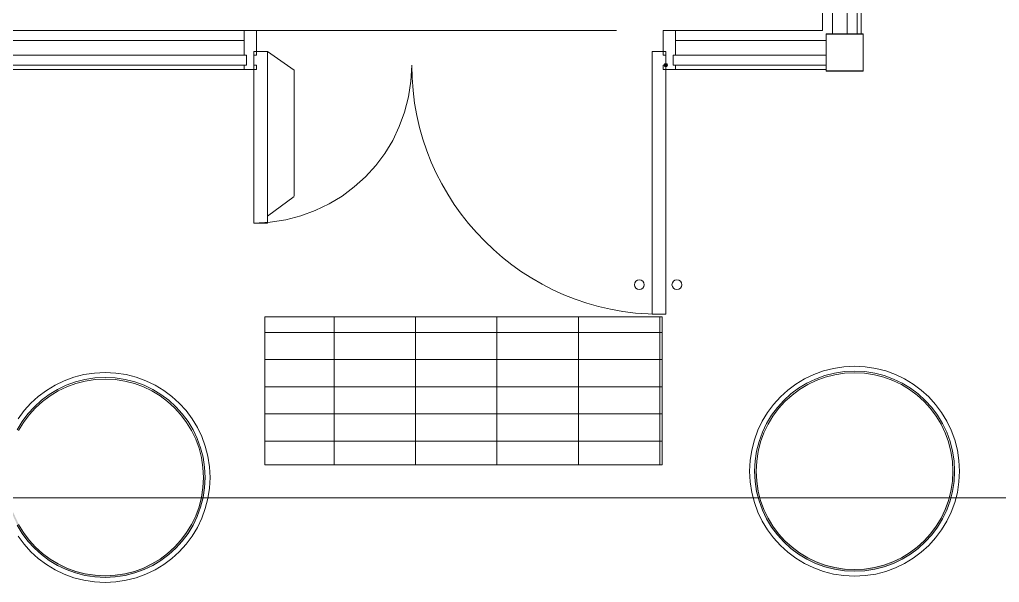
# Model space of a CAD drawing. Header units: millimetres. Extents: x -546 to 1681, y -650 to 1730.
# Drawn here: x 545.73 to 585.46, y 262.95 to 285.76 of the extents above; entities that cross this region are included whole.
import ezdxf

# ---------------------------------------------------------------- set-up
doc = ezdxf.new("R2010")
doc.units = ezdxf.units.MM

msp = doc.modelspace()

# ---------------------------------------------------------------- hatches: boundary and pattern name
h = msp.add_hatch(color=7)
h.dxf.hatch_style = 2
h.paths.add_polyline_path([(571.928, 284.006), (571.864, 283.98), (571.838, 283.916), (571.864, 283.853), (571.928, 283.826), (571.994, 283.853), (572.021, 283.916), (571.994, 283.98)])
at = {"true_color": 0xfbfbfb}
h = msp.add_hatch(color=7, dxfattribs=at)
h.dxf.hatch_style = 2
h.paths.add_polyline_path([(575.585, 267.455), (575.655, 266.763), (575.835, 266.091), (576.129, 265.461), (576.527, 264.891), (577.019, 264.4), (577.589, 264.001), (578.196, 263.718), (578.879, 263.53), (579.583, 263.466), (580.276, 263.527), (580.947, 263.707), (581.578, 264.001), (582.147, 264.4), (582.639, 264.891), (583.038, 265.461), (583.332, 266.091), (583.512, 266.763), (583.572, 267.455), (583.638, 267.455), (583.578, 266.763), (583.4, 266.091), (583.11, 265.461), (582.719, 264.891), (582.19, 264.349), (581.611, 263.944), (580.97, 263.645), (580.304, 263.466), (579.583, 263.4), (578.912, 263.459), (578.219, 263.639), (577.589, 263.928), (577.019, 264.319), (576.484, 264.842), (576.071, 265.428), (575.773, 266.069), (575.603, 266.701), (575.528, 267.455)])
h = msp.add_hatch(color=7, dxfattribs=at)
h.dxf.hatch_style = 2
h.paths.add_polyline_path([(545.197, 267.202), (545.267, 266.509), (545.447, 265.837), (545.741, 265.207), (546.14, 264.638), (546.631, 264.146), (547.201, 263.747), (547.808, 263.464), (548.491, 263.277), (549.195, 263.213), (549.887, 263.274), (550.559, 263.454), (551.189, 263.747), (551.759, 264.146), (552.25, 264.638), (552.649, 265.207), (552.943, 265.837), (553.123, 266.509), (553.183, 267.202), (553.25, 267.202), (553.189, 266.509), (553.011, 265.837), (552.722, 265.207), (552.331, 264.638), (551.801, 264.095), (551.222, 263.69), (550.582, 263.391), (549.899, 263.208), (549.195, 263.147), (548.502, 263.207), (547.831, 263.385), (547.201, 263.674), (546.631, 264.065), (546.096, 264.588), (545.683, 265.174), (545.384, 265.815), (545.216, 266.444), (545.14, 267.202)])

# ---------------------------------------------------------------- linework, layer by layer
at = {"color": 7, "lineweight": 0}
for points in [[(578.287, 285.316), (578.287, 294.391)], [(578.687, 294.391), (578.687, 285.191)], [(579.287, 294.491), (579.287, 285.191)], [(579.687, 285.191), (579.687, 294.491)], [(579.857, 294.391), (579.857, 285.191)], [(542.549, 285.316), (554.828, 285.316)], [(553.437, 285.316), (569.937, 285.316)], [(555.328, 285.316), (554.828, 285.316)], [(554.828, 285.316), (554.828, 284.316)], [(555.328, 284.316), (555.328, 285.316)], [(572.328, 285.316), (571.828, 285.316)], [(571.828, 285.316), (571.828, 284.316)], [(571.828, 285.316), (578.287, 285.316)], [(572.328, 284.316), (572.328, 285.316)], [(554.828, 284.916), (543.049, 284.916)], [(578.437, 284.916), (572.328, 284.916)], [(579.937, 285.191), (578.437, 285.191)], [(578.437, 285.191), (578.437, 283.691)], [(579.937, 285.166), (578.437, 285.166)], [(578.437, 285.166), (578.437, 283.666)], [(579.287, 285.191), (579.687, 285.191)], [(579.937, 283.691), (579.937, 285.191)], [(579.937, 283.666), (579.937, 285.166)], [(555.228, 284.466), (555.778, 284.466)], [(555.228, 284.466), (555.228, 277.516)], [(555.778, 277.516), (555.778, 284.466)], [(556.866, 283.716), (555.778, 284.466)], [(571.378, 284.466), (571.928, 284.466)], [(571.378, 273.818), (571.378, 284.466)], [(571.928, 273.818), (571.928, 284.466)], [(554.928, 284.316), (542.949, 284.316)], [(554.828, 284.316), (554.928, 284.316)], [(554.928, 284.316), (554.928, 283.916)], [(555.228, 283.916), (555.228, 284.316)], [(555.228, 284.316), (555.328, 284.316)], [(571.931, 284.316), (571.828, 284.316)], [(571.828, 284.316), (571.928, 284.316)], [(571.928, 284.316), (571.928, 283.916)], [(578.437, 284.316), (572.228, 284.316)], [(572.228, 283.916), (572.228, 284.316)], [(572.228, 284.316), (572.328, 284.316)], [(578.437, 283.916), (578.437, 284.316)], [(554.828, 283.746), (542.549, 283.746)], [(542.949, 283.916), (554.928, 283.916)], [(554.928, 283.916), (554.828, 283.916)], [(554.828, 283.916), (554.828, 283.746)], [(554.828, 283.746), (555.328, 283.746)], [(561.628, 283.916), (561.595, 283.262), (561.498, 282.626), (561.34, 282.013), (561.125, 281.425), (560.855, 280.865), (560.535, 280.338), (560.167, 279.845), (559.753, 279.391), (559.299, 278.978), (558.806, 278.609), (558.279, 278.289), (557.719, 278.019), (557.131, 277.804), (556.518, 277.646), (555.882, 277.549), (555.228, 277.516)], [(555.328, 283.916), (555.228, 283.916)], [(555.328, 283.746), (555.328, 283.916)], [(556.866, 278.616), (556.866, 283.716)], [(571.928, 273.818), (571.728, 273.816), (571.208, 273.829), (570.695, 273.868), (570.19, 273.933), (569.692, 274.021), (569.204, 274.134), (568.724, 274.27), (568.255, 274.429), (567.797, 274.61), (567.349, 274.812), (566.914, 275.035), (566.491, 275.278), (566.081, 275.541), (565.685, 275.823), (565.303, 276.123), (564.937, 276.44), (564.586, 276.774), (564.252, 277.125), (563.934, 277.492), (563.634, 277.873), (563.353, 278.269), (563.09, 278.679), (562.847, 279.102), (562.624, 279.537), (562.422, 279.985), (562.241, 280.444), (562.082, 280.913), (561.946, 281.392), (561.833, 281.881), (561.744, 282.378), (561.68, 282.884), (561.641, 283.396), (561.628, 283.916)], [(571.928, 283.916), (571.828, 283.916)], [(571.828, 283.916), (571.828, 283.746)], [(571.828, 283.746), (572.328, 283.746)], [(578.437, 283.746), (571.928, 283.746)], [(572.228, 283.916), (578.437, 283.916)], [(572.328, 283.916), (572.228, 283.916)], [(572.328, 283.746), (572.328, 283.916)], [(578.437, 283.691), (579.937, 283.691)], [(578.437, 283.666), (579.937, 283.666)], [(555.778, 277.797), (556.866, 278.587)], [(555.228, 277.516), (555.778, 277.516)], [(571.776, 273.719), (555.676, 273.719)], [(555.676, 273.719), (555.676, 267.719)], [(558.485, 267.719), (558.485, 273.719)], [(561.785, 267.719), (561.785, 273.719)], [(565.085, 267.719), (565.085, 273.719)], [(568.385, 267.719), (568.385, 273.719)], [(571.378, 273.818), (571.928, 273.818)], [(571.928, 273.818), (571.378, 273.818)], [(571.685, 267.719), (571.685, 273.719)], [(571.776, 267.719), (571.776, 273.719)], [(555.676, 273.078), (571.776, 273.078)], [(555.676, 271.978), (571.776, 271.978)], [(545.667, 269.581), (545.911, 269.909), (546.186, 270.211), (546.488, 270.486), (546.816, 270.731), (547.167, 270.944), (547.539, 271.123), (547.93, 271.266), (548.337, 271.371), (548.76, 271.435), (549.195, 271.457), (549.63, 271.435), (550.052, 271.371), (550.46, 271.266), (550.851, 271.123), (551.223, 270.944), (551.574, 270.731), (551.901, 270.486), (552.204, 270.211), (552.478, 269.909), (552.723, 269.581), (552.936, 269.23), (553.115, 268.858), (553.259, 268.467), (553.363, 268.06), (553.428, 267.637), (553.45, 267.202)], [(575.328, 267.455), (575.35, 267.89), (575.414, 268.313), (575.519, 268.721), (575.662, 269.112), (575.841, 269.484), (576.055, 269.835), (576.3, 270.162), (576.574, 270.464), (576.876, 270.739), (577.204, 270.984), (577.555, 271.197), (577.927, 271.377), (578.318, 271.52), (578.725, 271.625), (579.148, 271.689), (579.583, 271.711), (580.018, 271.689), (580.44, 271.625), (580.848, 271.52), (581.239, 271.377), (581.611, 271.197), (581.962, 270.984), (582.289, 270.739), (582.592, 270.464), (582.866, 270.162), (583.111, 269.835), (583.324, 269.484), (583.504, 269.112), (583.647, 268.721), (583.751, 268.313), (583.816, 267.89), (583.838, 267.455)], [(575.528, 267.455), (575.549, 267.87), (575.61, 268.273), (575.71, 268.661), (575.847, 269.034), (576.017, 269.388), (576.221, 269.723), (576.454, 270.035), (576.716, 270.323), (577.004, 270.585), (577.316, 270.818), (577.65, 271.022), (578.005, 271.192), (578.377, 271.329), (578.766, 271.429), (579.168, 271.49), (579.583, 271.511), (579.998, 271.49), (580.4, 271.429), (580.789, 271.329), (581.161, 271.192), (581.516, 271.022), (581.85, 270.818), (582.162, 270.585), (582.45, 270.323), (582.712, 270.035), (582.945, 269.723), (583.149, 269.388), (583.319, 269.034), (583.456, 268.661), (583.556, 268.273), (583.617, 267.87), (583.638, 267.455)], [(575.594, 267.455), (575.614, 267.863), (575.675, 268.259), (575.773, 268.642), (575.907, 269.008), (576.075, 269.357), (576.275, 269.686), (576.505, 269.993), (576.762, 270.276), (577.046, 270.534), (577.353, 270.763), (577.682, 270.963), (578.03, 271.131), (578.397, 271.265), (578.779, 271.363), (579.175, 271.424), (579.583, 271.444), (579.991, 271.424), (580.387, 271.363), (580.769, 271.265), (581.136, 271.131), (581.484, 270.963), (581.813, 270.763), (582.12, 270.534), (582.404, 270.276), (582.661, 269.993), (582.891, 269.686), (583.09, 269.357), (583.258, 269.008), (583.393, 268.642), (583.491, 268.259), (583.551, 267.863), (583.572, 267.455)], [(545.629, 269.135), (545.832, 269.469), (546.066, 269.781), (546.327, 270.069), (546.615, 270.331), (546.927, 270.565), (547.262, 270.768), (547.616, 270.938), (547.989, 271.075), (548.377, 271.175), (548.78, 271.236), (549.195, 271.257), (549.609, 271.236), (550.012, 271.175), (550.4, 271.075), (550.773, 270.938), (551.127, 270.768), (551.462, 270.565), (551.774, 270.331), (552.062, 270.069), (552.324, 269.781), (552.557, 269.469), (552.76, 269.135), (552.931, 268.78), (553.067, 268.408), (553.167, 268.019), (553.229, 267.617), (553.25, 267.202)], [(545.687, 269.103), (545.887, 269.432), (546.117, 269.739), (546.374, 270.022), (546.657, 270.279), (546.965, 270.509), (547.293, 270.709), (547.642, 270.877), (548.009, 271.011), (548.391, 271.109), (548.787, 271.17), (549.195, 271.19), (549.603, 271.17), (549.999, 271.109), (550.381, 271.011), (550.747, 270.877), (551.096, 270.709), (551.425, 270.509), (551.732, 270.279), (552.015, 270.022), (552.272, 269.739), (552.502, 269.432), (552.702, 269.103), (552.87, 268.754), (553.004, 268.388), (553.102, 268.006), (553.162, 267.61), (553.183, 267.202)], [(555.676, 270.878), (571.776, 270.878)], [(555.676, 269.778), (571.776, 269.778)], [(555.676, 268.678), (571.776, 268.678)], [(555.676, 267.719), (571.776, 267.719)], [(583.838, 267.455), (583.816, 267.02), (583.751, 266.598), (583.647, 266.19), (583.504, 265.799), (583.324, 265.427), (583.111, 265.076), (582.866, 264.749), (582.592, 264.446), (582.289, 264.172), (581.962, 263.927), (581.611, 263.714), (581.239, 263.535), (580.848, 263.391), (580.44, 263.287), (580.018, 263.222), (579.583, 263.2), (579.148, 263.222), (578.725, 263.287), (578.318, 263.391), (577.927, 263.535), (577.555, 263.714), (577.204, 263.927), (576.876, 264.172), (576.574, 264.446), (576.3, 264.749), (576.055, 265.076), (575.841, 265.427), (575.662, 265.799), (575.519, 266.19), (575.414, 266.598), (575.35, 267.02), (575.328, 267.455)], [(583.638, 267.455), (583.617, 267.041), (583.556, 266.638), (583.456, 266.25), (583.319, 265.877), (583.149, 265.523), (582.945, 265.188), (582.712, 264.876), (582.45, 264.588), (582.162, 264.326), (581.85, 264.093), (581.516, 263.89), (581.161, 263.719), (580.789, 263.583), (580.4, 263.483), (579.998, 263.421), (579.583, 263.4), (579.168, 263.421), (578.766, 263.483), (578.377, 263.583), (578.005, 263.719), (577.65, 263.89), (577.316, 264.093), (577.004, 264.326), (576.716, 264.588), (576.454, 264.876), (576.221, 265.188), (576.017, 265.523), (575.847, 265.877), (575.71, 266.25), (575.61, 266.638), (575.549, 267.041), (575.528, 267.455)], [(583.572, 267.455), (583.551, 267.047), (583.491, 266.651), (583.393, 266.269), (583.258, 265.903), (583.09, 265.554), (582.891, 265.225), (582.661, 264.918), (582.404, 264.635), (582.12, 264.377), (581.813, 264.147), (581.484, 263.948), (581.136, 263.78), (580.769, 263.646), (580.387, 263.547), (579.991, 263.487), (579.583, 263.466), (579.175, 263.487), (578.779, 263.547), (578.397, 263.646), (578.03, 263.78), (577.682, 263.948), (577.353, 264.147), (577.046, 264.377), (576.762, 264.635), (576.505, 264.918), (576.275, 265.225), (576.075, 265.554), (575.907, 265.903), (575.773, 266.269), (575.675, 266.651), (575.614, 267.047), (575.594, 267.455)], [(553.25, 267.202), (553.229, 266.787), (553.167, 266.385), (553.067, 265.996), (552.931, 265.624), (552.76, 265.269), (552.557, 264.935), (552.324, 264.623), (552.062, 264.335), (551.774, 264.073), (551.462, 263.84), (551.127, 263.636), (550.773, 263.466), (550.4, 263.329), (550.012, 263.23), (549.609, 263.168), (549.195, 263.147), (548.78, 263.168), (548.377, 263.23), (547.989, 263.329), (547.616, 263.466), (547.262, 263.636), (546.927, 263.84), (546.615, 264.073), (546.327, 264.335), (546.066, 264.623), (545.832, 264.935), (545.629, 265.269)], [(553.45, 267.202), (553.428, 266.767), (553.363, 266.345), (553.259, 265.937), (553.115, 265.546), (552.936, 265.174), (552.723, 264.823), (552.478, 264.496), (552.204, 264.193), (551.901, 263.919), (551.574, 263.674), (551.223, 263.461), (550.851, 263.282), (550.46, 263.138), (550.052, 263.034), (549.63, 262.969), (549.195, 262.947), (548.76, 262.969), (548.337, 263.034), (547.93, 263.138), (547.539, 263.282), (547.167, 263.461), (546.816, 263.674), (546.488, 263.919), (546.186, 264.193), (545.911, 264.496), (545.667, 264.823)], [(553.183, 267.202), (553.162, 266.794), (553.102, 266.398), (553.004, 266.016), (552.87, 265.65), (552.702, 265.301), (552.502, 264.972), (552.272, 264.665), (552.015, 264.382), (551.732, 264.124), (551.425, 263.894), (551.096, 263.695), (550.747, 263.527), (550.381, 263.393), (549.999, 263.294), (549.603, 263.234), (549.195, 263.213), (548.787, 263.234), (548.391, 263.294), (548.009, 263.393), (547.642, 263.527), (547.293, 263.695), (546.965, 263.894), (546.657, 264.124), (546.374, 264.382), (546.117, 264.665), (545.887, 264.972), (545.687, 265.301)], [(187.211, 266.371), (641.497, 266.371)]]:
    msp.add_lwpolyline(points, dxfattribs=at)
for centre in [(570.855, 275.016), (572.38, 275.016)]:
    msp.add_circle(centre, 0.2, dxfattribs=at)

doc.saveas('drawing.dxf')
